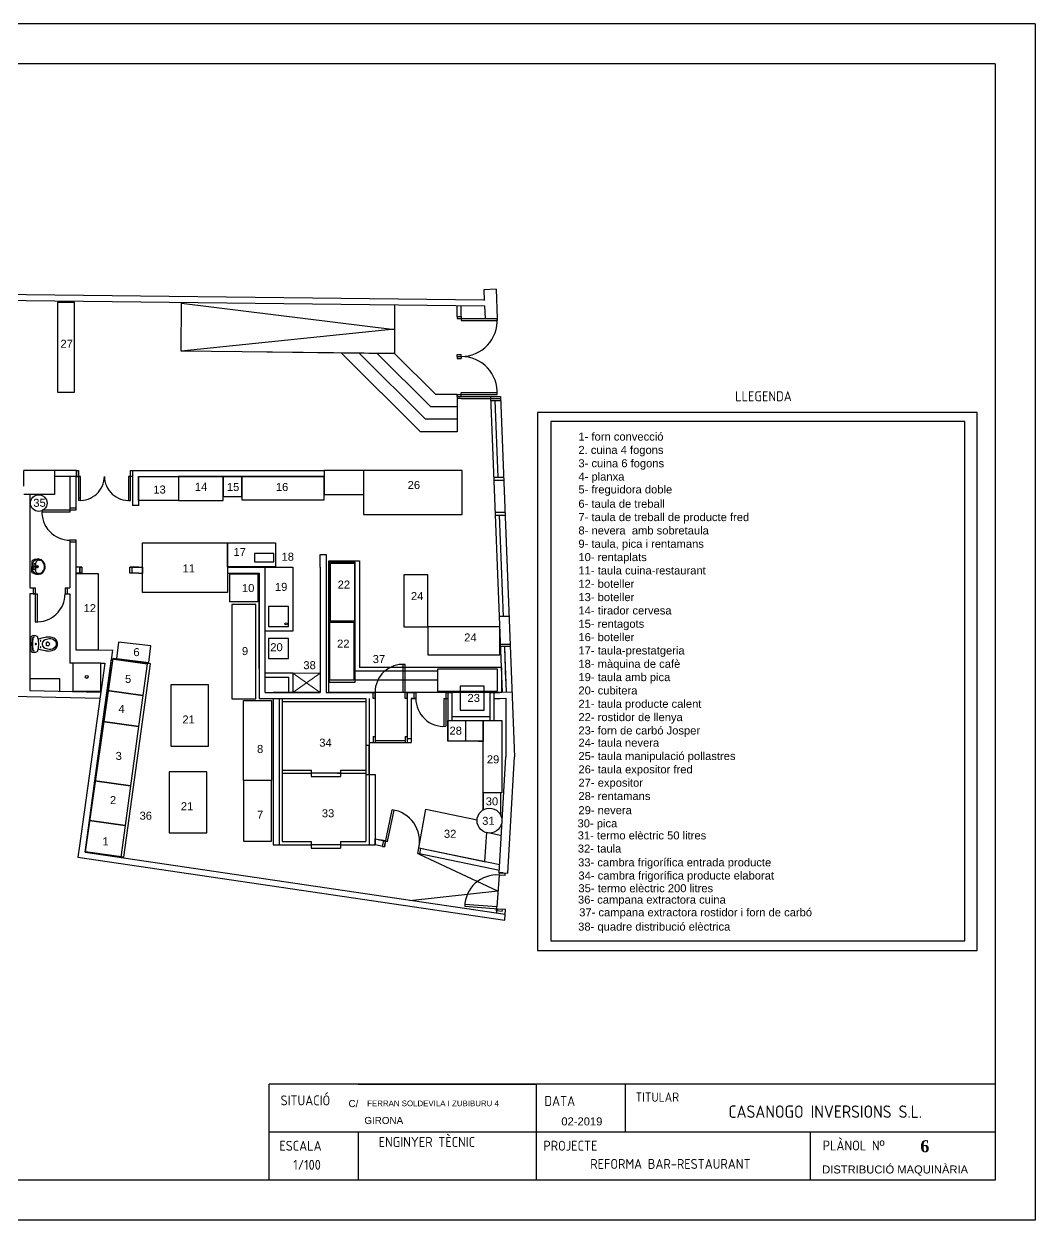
# Model space of a CAD drawing. Header units: millimetres. Extents: x 7 to 259, y -45 to 103.
# Drawn here: x 214.679 to 217.84, y 78.506 to 82.243 of the extents above; entities that cross this region are included whole.
import ezdxf

# ---------------------------------------------------------------- set-up
doc = ezdxf.new("R2010")
doc.units = ezdxf.units.MM
doc.linetypes.add('CONTINUA', pattern=[0])
doc.linetypes.add('LÍNEAS_OCULTAS2', pattern=[4.7625, 3.175, -1.5875])
for name, color, linetype in [('CAJETI1', 5, 'Continuous'), ('emergencia', 97, 'Continuous'), ('estructura', 5, 'Continuous'), ('maquiactual', 90, 'Continuous'), ('maquinaria', 42, 'Continuous'), ('MOBILIARI', 3, 'Continuous'), ('OFICINES', 6, 'Continuous'), ('portes', 4, 'Continuous'), ('texte', 140, 'Continuous')]:
    doc.layers.add(name, color=color, linetype=linetype)
doc.layers.add('ELECTRIC', color=86, linetype='Continuous', lineweight=9)
doc.styles.add('ISO', font='isocp.shx')
doc.styles.get("Standard").update_dxf_attribs({"font": 'arial.ttf'})
doc.styles.add('TECHNICLIGHT', font='timesbd.ttf', dxfattribs={"height": 2})

# ---------------------------------------------------------------- blocks, each defined once
blk = doc.blocks.new('VI-IN')
for p, q in [((0, -0.04), (-0.011, -0.04)), ((0, -0.04), (0.011, -0.04)), ((-0.048, -0.423), (-0.048, -0.403)), ((0.048, -0.423), (0.048, -0.403))]:
    blk.add_line(p, q)
blk.add_lwpolyline([(-0.163, -0.358, -0.0164), (-0.122, -0.18, -0.014244), (-0.146, -0.175, -0.379899), (-0.203, -0.112), (-0.203, -0.04, -0.414214), (-0.163, 0), (0, 0), (0.163, 0, -0.414214), (0.203, -0.04), (0.203, -0.112, -0.379899), (0.146, -0.175, -0.014244), (0.122, -0.18, -0.0164), (0.163, -0.358, -0.034533), (0.175, -0.44, -0.180901), (0.118, -0.613, -0.210568), (0, -0.665, -0.210568), (-0.118, -0.613, -0.180901), (-0.175, -0.44, -0.034533)], format="xyb", close=True)
for centre, radius in [((-0.08, -0.24), 0.0075), ((0, -0.122), 0.0135), ((0, -0.122), 0.0135), ((0.08, -0.24), 0.0075)]:
    blk.add_circle(centre, radius)
for centre, radius, start, end in [((-0.139, -0.089), 0.04, 96.2719, 180), ((-0.14, -0.096), 0.04, 96.2141, 169.7572), ((0, -1.201), 1.154, 90.0008, 97.203), ((0, -1.197), 1.157, 90.0008, 97.1409), ((0, 1.219), 1.404, 264.9986, 270), ((-0.007, -0.406), 0.116, 96.2419, 152.5973), ((0, -0.47), 0.18, 90, 96.2419), ((0, -1.197), 1.157, 82.8591, 89.9992), ((0, -1.201), 1.154, 82.797, 89.9992), ((0, 1.219), 1.404, 270, 275.0014), ((0, -0.47), 0.18, 83.7581, 90), ((0.007, -0.406), 0.116, 27.4027, 83.7581), ((0.139, -0.089), 0.04, 0, 83.7281), ((0.14, -0.096), 0.04, 10.2428, 83.7859), ((0.079, -0.461), 0.216, 168.3805, 209.1161), ((0.112, -0.468), 0.25, 152.5973, 168.3805), ((0, -0.505), 0.126, 209.1161, 270), ((-0.033, -0.403), 0.015, 96.6492, 180), ((-0.018, -0.423), 0.03, 180, 233.1301), ((0, -0.399), 0.06, 233.1301, 270), ((0, -0.686), 0.3, 90, 96.6492), ((0, -0.686), 0.3, 83.3508, 90), ((0, -0.399), 0.06, 270, 306.8699), ((0, -0.505), 0.126, 270, 330.8839), ((0.033, -0.403), 0.015, 0, 83.3508), ((0.018, -0.423), 0.03, 306.8699, 0), ((-0.112, -0.468), 0.25, 11.6195, 27.4027), ((-0.079, -0.461), 0.216, 330.8839, 11.6195)]:
    blk.add_arc(centre, radius, start, end)
blk = doc.blocks.new('Vic-WC')
at = {"xscale": -1}
blk.add_blockref('VI-IN', (0, 0), dxfattribs=at)

msp = doc.modelspace()

# ---------------------------------------------------------------- linework, layer by layer
at = {"color": 6}
for p, q in [((214.7034, 80.5304), (214.7048, 80.5658)), ((214.7034, 80.5304), (214.7041, 80.5481)), ((214.7065, 80.548), (214.706, 80.5365)), ((214.7065, 80.548), (214.7069, 80.5594)), ((214.7154, 80.5476), (214.715, 80.5379)), ((214.7154, 80.5476), (214.7158, 80.5574)), ((214.7158, 80.5574), (214.7159, 80.5592)), ((214.715, 80.5379), (214.715, 80.536))]:
    msp.add_line(p, q, dxfattribs=at)
for p, q in [((216.1758, 80.1562), (216.1758, 80.1551)), ((215.8891, 80.0109), (215.8891, 79.9984)), ((215.7579, 79.8979), (215.7766, 79.8979)), ((216.1201, 79.6261), (216.1255, 79.7175))]:
    msp.add_line(p, q)
for centre, radius in [((214.7108, 80.5478), 0.00161), ((214.7117, 80.5562), 0.00161), ((214.7201, 80.5474), 0.00322), ((214.7201, 80.5474), 0.00211), ((214.711, 80.5393), 0.00161)]:
    msp.add_circle(centre, radius, dxfattribs=at)
for centre, radius, start, end in [((214.724, 80.5309), 0.0382, 97.6416, 97.6416), ((214.7056, 80.5658), 0.000804, 117.2564, 177.7078), ((214.724, 80.53), 0.041, 95.5719, 117.2564), ((214.7123, 80.5592), 0.00533, 132.3988, 177.7078), ((214.7265, 80.5437), 0.0264, 123.1796, 132.3988), ((214.7229, 80.5497), 0.0194, 98.2336, 124.1998), ((214.7243, 80.5586), 0.00841, 139.474, 175.5675), ((214.727, 80.556), 0.0122, 64.2185, 138.5702), ((214.724, 80.5309), 0.0401, 92.3999, 95.7467), ((214.724, 80.5309), 0.0382, 92.3999, 95.848), ((214.7235, 80.5484), 0.0226, 81.1272, 92.8948), ((214.7235, 80.5484), 0.0207, 81.1272, 92.8948), ((214.723, 80.5487), 0.0205, 4.9409, 79.8753), ((214.723, 80.5487), 0.0225, 4.9409, 79.8753), ((214.7123, 80.5477), 0.0313, 350.4881, 4.9275), ((214.7123, 80.5477), 0.0332, 350.4881, 357.7078), ((214.7123, 80.5477), 0.0332, 357.7078, 4.9275), ((214.7042, 80.5303), 0.000804, 177.7078, 238.1592), ((214.7254, 80.5645), 0.041, 238.1592, 259.8437), ((214.7113, 80.5363), 0.00533, 177.7078, 223.0168), ((214.7267, 80.5507), 0.0264, 223.0168, 232.2359), ((214.7227, 80.5449), 0.0194, 231.2157, 257.182), ((214.7234, 80.536), 0.00841, 179.848, 215.9415), ((214.7263, 80.5383), 0.0122, 216.8453, 291.1971), ((214.7253, 80.5636), 0.0401, 259.6689, 263.0156), ((214.7253, 80.5636), 0.0382, 259.5675, 263.0156), ((214.7234, 80.5462), 0.0226, 262.5207, 274.2884), ((214.7234, 80.5462), 0.0207, 262.5207, 274.2884), ((214.7229, 80.546), 0.0205, 275.5403, 350.4747), ((214.7229, 80.546), 0.0225, 275.5403, 350.4747)]:
    msp.add_arc(centre, radius, start, end, dxfattribs=at)
at = {"color": 6, "linetype": 'ByBlock'}
for p in [(214.7097, 80.5489), (214.7117, 80.5467), (214.7201, 80.5453), (214.7202, 80.5495), (214.7246, 80.571), (214.7271, 80.5682), (214.7436, 80.5465), (214.715, 80.5379), (214.7223, 80.5236), (214.7256, 80.5262)]:
    msp.add_point(p, dxfattribs=at)
at = {"layer": 'CAJETI1'}
for p, q in [((215.2148, 82.2433), (212.5898, 82.2433)), ((217.8398, 82.2433), (215.2148, 82.2433)), ((217.8398, 82.2433), (217.8398, 78.5058)), ((215.2148, 78.5058), (212.5898, 78.5058)), ((217.8398, 78.5058), (215.2148, 78.5058))]:
    msp.add_line(p, q, dxfattribs=at)
at = {"layer": 'CAJETI1', "color": 5}
for p, q in [((217.7148, 82.1183), (212.8203, 82.1183)), ((217.7148, 82.1183), (217.7148, 78.6308)), ((217.7148, 78.9308), (215.4453, 78.9308)), ((217.7148, 78.7808), (215.4453, 78.7808)), ((217.7148, 78.6308), (212.8203, 78.6308))]:
    msp.add_line(p, q, dxfattribs=at)
at = {"layer": 'CAJETI1', "linetype": 'CONTINUA'}
msp.add_line((215.4453, 78.6308), (215.4453, 78.9308), dxfattribs=at)
at = {"layer": 'ELECTRIC'}
for p, q in [((215.5191, 80.1546), (215.6051, 80.2149)), ((215.5191, 80.2149), (215.6051, 80.1546))]:
    msp.add_line(p, q, dxfattribs=at)
msp.add_lwpolyline([(215.5191, 80.1546), (215.6051, 80.1546), (215.6051, 80.2149), (215.5191, 80.2149)], dxfattribs=at)
at = {"layer": 'emergencia', "color": 5}
for p, q in [((215.7236, 78.9308), (216.2804, 78.9308)), ((216.2804, 78.9308), (216.2804, 78.6308)), ((216.5585, 78.9308), (216.5585, 78.7808)), ((215.7236, 78.7808), (215.7236, 78.6308)), ((217.1368, 78.7808), (217.1368, 78.6308))]:
    msp.add_line(p, q, dxfattribs=at)
at = {"layer": 'estructura'}
for p, q in [((213.3789, 81.4122), (216.118, 81.3816)), ((216.155, 81.4141), (216.1167, 81.4126)), ((216.1167, 81.4126), (216.118, 81.3793)), ((216.155, 81.4141), (216.1586, 81.3229)), ((213.9709, 81.3869), (216.1187, 81.3629)), ((215.1703, 81.2212), (215.172, 81.3711)), ((215.172, 81.3711), (215.8378, 81.2887)), ((215.8378, 81.3644), (215.8378, 81.2137)), ((215.8378, 81.3637), (215.8378, 81.2137)), ((216.0336, 81.3292), (216.0336, 81.3615)), ((216.0336, 81.3292), (216.0461, 81.3292)), ((216.0461, 81.3292), (216.0461, 81.3614)), ((216.1187, 81.3629), (216.1203, 81.3229)), ((216.1203, 81.3229), (216.1586, 81.3229)), ((215.8378, 81.2891), (215.1703, 81.2212)), ((215.8378, 81.2137), (215.1703, 81.2212)), ((215.4384, 81.2182), (215.8378, 81.2137)), ((215.9187, 80.9692), (215.6711, 81.2156)), ((215.9347, 81.0079), (215.7266, 81.2149)), ((215.9507, 81.0467), (215.7822, 81.2143)), ((215.9667, 81.0854), (215.8378, 81.2137)), ((216.0336, 81.0854), (215.9667, 81.0854)), ((216.0336, 81.0854), (216.0336, 81.0467)), ((216.0336, 81.0792), (216.0461, 81.0792)), ((216.0336, 81.0792), (216.0336, 81.0729)), ((216.0461, 81.0729), (216.0336, 81.0729)), ((216.0461, 81.0792), (216.1682, 81.0792)), ((216.0461, 81.0729), (216.1682, 81.0729)), ((216.1371, 81.0792), (216.1735, 80.1546)), ((216.1682, 81.0792), (216.2125, 79.9537)), ((215.9393, 81.058), (215.9393, 81.058)), ((216.0336, 81.0467), (215.9507, 81.0467)), ((216.0336, 81.0467), (216.0336, 81.0079)), ((216.0336, 81.0079), (215.9347, 81.0079)), ((216.0336, 81.0079), (216.0336, 80.9692)), ((216.0336, 80.9692), (215.9187, 80.9692)), ((214.8431, 80.8484), (214.6791, 80.8484)), ((214.7742, 80.8484), (214.6791, 80.8484)), ((214.6791, 80.7988), (214.6791, 80.8484)), ((214.7742, 80.8484), (214.7742, 80.7988)), ((214.7742, 80.8484), (214.7742, 80.7734)), ((214.8431, 80.8484), (214.8431, 80.8297)), ((214.8431, 80.8484), (214.8494, 80.8484)), ((215.0119, 80.8484), (215.6177, 80.8484)), ((215.0181, 80.8484), (215.0181, 80.7384)), ((215.7402, 80.8484), (215.6177, 80.8484)), ((215.6177, 80.8484), (215.6177, 80.7734)), ((215.7402, 80.8484), (215.7402, 80.7984)), ((215.7402, 80.8484), (215.7402, 80.7734)), ((214.839, 80.8297), (214.7742, 80.8297)), ((214.8228, 80.8297), (214.8228, 80.7303)), ((214.8431, 80.8297), (214.8315, 80.8297)), ((214.8431, 80.8297), (214.8315, 80.8297)), ((214.8416, 80.8297), (214.8416, 80.7303)), ((214.8431, 80.8297), (214.8556, 80.8297)), ((215.0369, 80.8297), (215.6177, 80.8297)), ((215.0369, 80.8297), (215.0369, 80.753)), ((215.0369, 80.8297), (215.0369, 80.7372)), ((216.1785, 80.8167), (216.1474, 80.8167)), ((216.1785, 80.8167), (216.1497, 80.8167)), ((214.7742, 80.7734), (214.6789, 80.7734)), ((214.6976, 80.7734), (214.6976, 80.5011)), ((214.6976, 80.7734), (214.6976, 80.4824)), ((215.6177, 80.7734), (215.7402, 80.7734)), ((215.0369, 80.7384), (215.0181, 80.7384)), ((216.1838, 80.7168), (216.1514, 80.7168)), ((216.1825, 80.7168), (216.1537, 80.7168)), ((214.8226, 80.6317), (214.8226, 80.4814)), ((214.8414, 80.6317), (214.8414, 80.2929)), ((215.6051, 80.5459), (215.6051, 80.5852)), ((215.6051, 80.5852), (215.6239, 80.5852)), ((215.6239, 80.5846), (215.6051, 80.5846)), ((215.6239, 80.5852), (215.6239, 80.1546)), ((214.8601, 80.5459), (214.8416, 80.5459)), ((214.8538, 80.5463), (214.8538, 80.5272)), ((215.0369, 80.5459), (215.0101, 80.5459)), ((215.0163, 80.5459), (215.0501, 80.5459)), ((215.0369, 80.5459), (215.05, 80.5459)), ((215.0501, 80.5459), (215.0501, 80.5272)), ((215.315, 80.5459), (215.4326, 80.5459)), ((215.315, 80.5459), (215.4326, 80.5459)), ((215.315, 80.5459), (215.3151, 80.5459)), ((215.3151, 80.5459), (215.3151, 80.5272)), ((215.4326, 80.1546), (215.4326, 80.5459)), ((215.6051, 80.5459), (215.6051, 80.1546)), ((214.8601, 80.5272), (214.8416, 80.5272)), ((215.0369, 80.5272), (215.0101, 80.5272)), ((215.0369, 80.5272), (215.05, 80.5272)), ((215.315, 80.5272), (215.4139, 80.5272)), ((215.4139, 80.2296), (215.4139, 80.5272)), ((215.4139, 80.5272), (215.4139, 80.1359)), ((214.6976, 80.4814), (214.7139, 80.4814)), ((214.814, 80.4814), (214.8226, 80.4814)), ((214.7139, 80.4626), (214.6976, 80.4626)), ((214.6976, 80.4626), (214.6976, 80.1602)), ((214.814, 80.4626), (214.8226, 80.4626)), ((214.8226, 80.4626), (214.8226, 80.2464)), ((216.1952, 80.3921), (216.1664, 80.3921)), ((214.8414, 80.2879), (214.9576, 80.2866)), ((214.87, 79.655), (214.9569, 80.2866)), ((216.1987, 80.3046), (216.1695, 80.3046)), ((216.1986, 80.298), (216.1698, 80.298)), ((216.1814, 80.3002), (216.1848, 80.1908)), ((214.8315, 80.2464), (214.8226, 80.2464)), ((214.9315, 80.2464), (214.8529, 79.675)), ((214.919, 80.2464), (214.9315, 80.2464)), ((214.9491, 80.2296), (214.87, 79.655)), ((215.5191, 80.2149), (215.4326, 80.2149)), ((215.5191, 80.2149), (215.5191, 80.1546)), ((213.0977, 80.1795), (214.9164, 80.1363)), ((214.7915, 80.1969), (214.6976, 80.1969)), ((214.7915, 80.1594), (214.7915, 80.1969)), ((215.4326, 80.2024), (215.5066, 80.2024)), ((215.5066, 80.1546), (215.5066, 80.2024)), ((214.6976, 80.1602), (214.919, 80.1549)), ((215.4326, 80.1546), (215.6051, 80.1546)), ((215.6051, 80.1546), (215.4576, 80.1546)), ((215.4576, 80.1359), (215.4576, 79.6783)), ((215.6239, 80.1546), (215.7766, 80.1546)), ((215.7579, 80.1359), (215.7579, 79.6783)), ((215.7766, 80.1546), (215.7766, 80.0984)), ((215.7766, 80.1359), (215.7766, 79.9984)), ((215.7766, 80.1359), (215.7766, 80.0109)), ((215.8766, 80.1546), (215.8766, 80.0109)), ((215.9039, 80.1546), (215.8766, 80.1546)), ((215.8766, 80.1546), (215.9039, 80.1546)), ((215.8766, 80.1546), (215.8976, 80.1546)), ((215.8876, 80.1546), (215.9039, 80.1546)), ((215.8891, 80.1359), (215.8891, 80.0109)), ((215.8891, 80.1359), (215.9039, 80.1359)), ((215.8891, 80.1359), (215.9039, 80.1359)), ((215.8891, 80.1359), (215.9039, 80.1359)), ((215.9039, 80.1359), (215.8891, 80.1359)), ((215.8976, 80.1546), (215.8976, 80.1359)), ((216.0164, 80.1546), (215.9977, 80.1546)), ((215.9977, 80.1546), (216.0164, 80.1546)), ((216.0039, 80.1546), (216.0126, 80.1546)), ((216.0039, 80.1546), (216.0039, 80.0671)), ((216.0164, 80.1546), (216.0164, 80.0671)), ((216.1352, 80.1546), (216.1662, 80.1546)), ((216.1352, 80.1546), (216.1352, 80.0671)), ((216.1477, 80.1546), (216.1477, 80.0671)), ((216.1477, 80.1359), (216.167, 80.1359)), ((216.167, 80.1359), (216.1857, 80.1368)), ((216.167, 80.1359), (216.1857, 80.1368)), ((216.167, 80.1359), (216.1857, 80.1368)), ((216.1681, 80.1548), (216.2045, 80.1562)), ((216.1857, 80.1368), (216.1857, 79.9537)), ((216.1857, 80.1368), (216.1857, 79.9537)), ((216.1857, 80.1368), (216.1857, 79.9537)), ((215.7766, 80.1172), (215.7766, 80.0984)), ((215.7766, 80.1172), (215.7766, 80.0984)), ((216.0039, 80.0671), (216.1477, 80.0671)), ((216.0164, 80.0796), (216.1352, 80.0796)), ((215.7579, 79.9984), (215.7766, 79.9984)), ((215.8767, 80.0109), (215.8891, 80.0109)), ((215.8767, 80.0109), (215.8853, 80.0109)), ((215.8767, 79.9984), (215.8891, 79.9984)), ((216.1645, 79.5911), (216.1857, 79.9537)), ((216.1912, 79.5895), (216.2125, 79.9537)), ((215.7766, 79.8979), (215.7766, 79.6783)), ((215.7766, 79.6783), (215.7766, 79.6971)), ((215.7766, 79.6971), (215.8158, 79.689)), ((215.7766, 79.6971), (215.8097, 79.6903)), ((215.8097, 79.6903), (215.791, 79.6941)), ((215.791, 79.6941), (215.8158, 79.689)), ((215.801, 79.6793), (215.8036, 79.6915)), ((215.8097, 79.6903), (215.806, 79.6722)), ((216.1255, 79.7175), (216.1681, 79.7087)), ((214.8529, 79.675), (214.848, 79.6393)), ((214.87, 79.655), (216.1837, 79.4612)), ((215.4576, 79.6783), (215.5773, 79.6783)), ((215.6691, 79.6783), (215.7766, 79.6783)), ((215.806, 79.6722), (215.7766, 79.6783)), ((216.1657, 79.5976), (215.91, 79.6507)), ((215.9137, 79.6688), (216.1225, 79.6256)), ((215.9137, 79.6688), (216.1671, 79.6164)), ((216.1607, 79.534), (215.916, 79.648)), ((214.848, 79.6393), (216.1826, 79.4424)), ((216.1647, 79.5838), (216.1568, 79.4841)), ((216.1769, 79.5905), (216.1644, 79.5913)), ((216.1645, 79.5911), (216.1912, 79.5895)), ((216.1607, 79.534), (215.8852, 79.5038)), ((216.1571, 79.4651), (216.1579, 79.479)), ((216.1579, 79.4788), (216.1846, 79.4772)), ((216.1826, 79.4424), (216.1846, 79.4772))]:
    msp.add_line(p, q, dxfattribs=at)
at = {"layer": 'estructura', "color": 142}
for p, q in [((215.4139, 80.1359), (215.7479, 80.1359)), ((215.4764, 80.1359), (215.4764, 79.6783)), ((215.4864, 80.1359), (215.4864, 79.6883)), ((215.7479, 80.1359), (215.7479, 79.6883)), ((215.7579, 80.1359), (215.7579, 79.6783)), ((215.4864, 80.1259), (215.7479, 80.1259)), ((215.4864, 79.9121), (215.5779, 79.9121)), ((215.5773, 79.9121), (215.5773, 79.9098)), ((215.5773, 79.9121), (215.5773, 79.9098)), ((215.5773, 79.9121), (215.5773, 79.9098)), ((215.5773, 79.9121), (215.5773, 79.9098)), ((215.5773, 79.9098), (215.5773, 79.9021)), ((215.5773, 79.9098), (215.5773, 79.9021)), ((215.6691, 79.9121), (215.7479, 79.9121)), ((215.6691, 79.9121), (215.6691, 79.8921)), ((215.6691, 79.9121), (215.7479, 79.9121)), ((215.6691, 79.9121), (215.6691, 79.8921)), ((215.4864, 79.9021), (215.5773, 79.9021)), ((215.6591, 79.9021), (215.7479, 79.9021)), ((215.6591, 79.9021), (215.7479, 79.9021)), ((215.4864, 79.6883), (215.5773, 79.6883)), ((215.5773, 79.6883), (215.5773, 79.686)), ((215.5773, 79.686), (215.5773, 79.6783)), ((215.6691, 79.6883), (215.7479, 79.6883)), ((215.6691, 79.6883), (215.6691, 79.6683)), ((215.4771, 79.6783), (215.5773, 79.6783)), ((215.6691, 79.6783), (215.7579, 79.6783))]:
    msp.add_line(p, q, dxfattribs=at)
at = {"layer": 'estructura'}
msp.add_lwpolyline([(216.2847, 79.3479), (217.6587, 79.3479), (217.6587, 81.0292), (216.2847, 81.0292)], close=True, dxfattribs=at)
at = {"layer": 'maquiactual', "color": 10}
for p, q in [((215.7141, 80.2219), (215.9714, 80.2219)), ((215.7141, 80.1942), (215.9714, 80.1942))]:
    msp.add_line(p, q, dxfattribs=at)
at = {"layer": 'maquiactual'}
for points in [[(215.0369, 80.8297), (215.1619, 80.8297), (215.1619, 80.7547), (215.0369, 80.7547)], [(215.3016, 80.8297), (215.1619, 80.8297), (215.1619, 80.7547), (215.3016, 80.7547)], [(215.3603, 80.8297), (215.3016, 80.8297), (215.3016, 80.7672), (215.3603, 80.7672)], [(215.6177, 80.8297), (215.3603, 80.8297), (215.3603, 80.7558), (215.6177, 80.7558)], [(215.05, 80.6217), (215.315, 80.6217), (215.315, 80.4667), (215.05, 80.4667)], [(215.315, 80.6217), (215.465, 80.6217), (215.465, 80.5467), (215.315, 80.5467)], [(215.3998, 80.5623), (215.4598, 80.5623), (215.4598, 80.5891), (215.3998, 80.5891)], [(215.4326, 80.5459), (215.5201, 80.5459), (215.5201, 80.3459), (215.4326, 80.3459)], [(214.8409, 80.2876), (214.9122, 80.2876), (214.9122, 80.5251), (214.8409, 80.5251)], [(215.3224, 80.5247), (215.4099, 80.5247), (215.4099, 80.4372), (215.3224, 80.4372)], [(215.3286, 80.4295), (215.3286, 80.1345), (215.4036, 80.1345), (215.4036, 80.4295)], [(215.444, 80.3604), (215.5065, 80.3604), (215.5065, 80.4229), (215.444, 80.4229)], [(215.444, 80.2607), (215.5065, 80.2607), (215.5065, 80.3232), (215.444, 80.3232)], [(215.0643, 80.2441), (215.0508, 80.145), (214.9393, 80.1603), (214.9529, 80.2594)], [(215.1378, 79.9866), (215.2562, 79.9866), (215.2562, 80.1779), (215.1378, 80.1779)], [(215.0508, 80.145), (215.0375, 80.0484), (214.9261, 80.0637), (214.9393, 80.1603)], [(215.3656, 80.1288), (215.4531, 80.1288), (215.4531, 79.8788), (215.3656, 79.8788)], [(215.0375, 80.0484), (215.012, 79.8627), (214.9006, 79.8779), (214.9261, 80.0637)], [(215.012, 79.8627), (214.9951, 79.7388), (214.8836, 79.7541), (214.9006, 79.8779)], [(215.1328, 79.7155), (215.2512, 79.7155), (215.2512, 79.9068), (215.1328, 79.9068)], [(215.4531, 79.8788), (215.3655, 79.8788), (215.3655, 79.6901), (215.4531, 79.6901)], [(214.9951, 79.7388), (214.9815, 79.6397), (214.87, 79.655), (214.8836, 79.7541)]]:
    msp.add_lwpolyline(points, close=True, dxfattribs=at)
at = {"layer": 'maquiactual', "color": 10}
for points in [[(215.7275, 80.1556), (215.7275, 80.1545), (215.6323, 80.1545), (215.6323, 80.5654), (215.7275, 80.5654), (215.7275, 80.2328)], [(215.7275, 80.1556), (216.1725, 80.1556), (216.1725, 80.2328), (215.7275, 80.2328)]]:
    msp.add_lwpolyline(points, dxfattribs=at)
at = {"layer": 'maquiactual'}
msp.add_circle((215.4985, 80.3688), 0.00345, dxfattribs=at)
at = {"layer": 'maquinaria'}
for p, q in [((215.7413, 80.8484), (215.7413, 80.8484)), ((216.1663, 80.3591), (215.9413, 80.3591)), ((215.9413, 80.3591), (215.9413, 80.2716)), ((216.1663, 80.2716), (216.1663, 80.3591)), ((215.9413, 80.2716), (216.1663, 80.2716)), ((216.0039, 80.0671), (216.0039, 80.0021)), ((216.1144, 79.7875), (216.1144, 80.0671)), ((216.1144, 80.0021), (216.0039, 80.0021)), ((216.0996, 80.0021), (216.1144, 80.0021)), ((215.9137, 79.6688), (215.9357, 79.7893)), ((215.9357, 79.7893), (216.0954, 79.7564)), ((215.9357, 79.7893), (216.0954, 79.7564)), ((216.1709, 79.7409), (216.1732, 79.7404))]:
    msp.add_line(p, q, dxfattribs=at)
at = {"layer": 'maquinaria', "color": 10}
for p, q in [((214.872, 79.6562), (214.9578, 80.2606)), ((215.0743, 80.2441), (214.9578, 80.2606)), ((214.9914, 79.6397), (215.0743, 80.2441)), ((214.9914, 79.6397), (214.872, 79.6562))]:
    msp.add_line(p, q, dxfattribs=at)
at = {"layer": 'maquinaria'}
for points in [[(214.7854, 81.3743), (214.8358, 81.3743), (214.8358, 81.0921), (214.7854, 81.0921)], [(215.7402, 80.7109), (216.0489, 80.7109), (216.0489, 80.8484), (215.7402, 80.8484)], [(215.6372, 80.3776), (215.6372, 80.5588), (215.7122, 80.5588), (215.7122, 80.3776)], [(215.8663, 80.3591), (215.9413, 80.3591), (215.9413, 80.5216), (215.8663, 80.5216)], [(215.6354, 80.193), (215.6354, 80.3742), (215.7104, 80.3742), (215.7104, 80.193)], [(216.0427, 80.0988), (216.1177, 80.0988), (216.1177, 80.1738), (216.0427, 80.1738)], [(216.0039, 80.0671), (216.0598, 80.0671), (216.0598, 80.0021), (216.0039, 80.0021)], [(216.0607, 80.0671), (216.1144, 80.0671), (216.1144, 80.0021), (216.0607, 80.0021)], [(216.1144, 80.0671), (216.1727, 80.0671), (216.1727, 79.8404), (216.1144, 79.8404)]]:
    msp.add_lwpolyline(points, close=True, dxfattribs=at)
at = {"layer": 'maquinaria', "color": 10}
for points in [[(215.6329, 80.5618), (215.6329, 80.1868), (215.7141, 80.1868), (215.7141, 80.5618)], [(216.1589, 80.1587), (216.1589, 80.2274), (215.9714, 80.2274), (215.9714, 80.1587)]]:
    msp.add_lwpolyline(points, close=True, dxfattribs=at)
at = {"layer": 'maquinaria'}
msp.add_lwpolyline([(216.1695, 79.7705), (216.1695, 79.8404), (216.1146, 79.8404), (216.1146, 79.7876)], dxfattribs=at)
at = {"layer": 'maquinaria', "color": 3}
msp.add_circle((214.7253, 80.7461), 0.0259, dxfattribs=at)
at = {"layer": 'maquinaria'}
msp.add_circle((216.1343, 79.754), 0.0389, dxfattribs=at)
at = {"layer": 'MOBILIARI'}
msp.add_lwpolyline([(214.9688, 80.2601), (215.0694, 80.2479), (215.0757, 80.2996), (214.9751, 80.3118)], close=True, dxfattribs=at)
at = {"layer": 'portes'}
for p, q in [((216.0336, 81.3292), (216.0461, 81.3292)), ((216.0336, 81.3292), (216.0336, 81.3229)), ((216.0461, 81.3292), (216.0461, 81.3229)), ((216.1399, 81.3292), (216.1399, 81.3292)), ((216.0336, 81.3229), (216.1584, 81.3229)), ((216.0461, 81.3229), (216.0461, 81.3167)), ((216.0461, 81.3167), (216.1586, 81.3167)), ((216.1586, 81.3229), (216.1586, 81.3167)), ((216.0336, 81.2042), (216.0336, 81.2104)), ((216.0336, 81.2104), (216.0461, 81.2104)), ((216.0336, 81.2042), (216.0461, 81.2042)), ((216.0336, 81.2042), (216.0461, 81.2042)), ((216.0336, 81.2042), (216.0336, 81.1979)), ((216.0336, 81.1979), (216.0461, 81.1979)), ((216.0461, 81.2042), (216.0461, 81.2104)), ((216.0461, 81.2042), (216.0461, 81.1979)), ((216.0336, 81.0854), (216.1584, 81.0854)), ((216.0336, 81.0792), (216.0336, 81.0854)), ((216.0336, 81.0792), (216.0461, 81.0792)), ((216.0461, 81.0917), (216.1586, 81.0917)), ((216.0461, 81.0854), (216.0461, 81.0917)), ((216.0461, 81.0792), (216.0461, 81.0854)), ((216.1399, 81.0792), (216.1399, 81.0792)), ((216.14, 81.0671), (216.1688, 81.0671)), ((216.1509, 81.0671), (216.1603, 80.8268)), ((216.1586, 81.0854), (216.1586, 81.0917)), ((214.8431, 80.8484), (214.8494, 80.8484)), ((214.8431, 80.8297), (214.8431, 80.8484)), ((214.8494, 80.8484), (214.8494, 80.8297)), ((215.0119, 80.8297), (215.0119, 80.8484)), ((215.0119, 80.8484), (215.0181, 80.8484)), ((214.8494, 80.8297), (214.8431, 80.8297)), ((214.8494, 80.8297), (214.8494, 80.7547)), ((214.8556, 80.8297), (214.8494, 80.8297)), ((214.8556, 80.7547), (214.8556, 80.8297)), ((214.8556, 80.8297), (214.8556, 80.8297)), ((215.0056, 80.8297), (215.0056, 80.7547)), ((215.0119, 80.8297), (215.0056, 80.8297)), ((215.0119, 80.7547), (215.0119, 80.8297)), ((215.0119, 80.8297), (215.0119, 80.8297)), ((215.0181, 80.8297), (215.0119, 80.8297)), ((216.1493, 80.8268), (216.1781, 80.8268)), ((214.8416, 80.7303), (214.8228, 80.7303)), ((214.8228, 80.7303), (214.8228, 80.7241)), ((214.8416, 80.7303), (214.8416, 80.7241)), ((214.8492, 80.7623), (214.8554, 80.7623)), ((215.0056, 80.7547), (215.0119, 80.7547)), ((214.8228, 80.7178), (214.7353, 80.7178)), ((214.8416, 80.7241), (214.7356, 80.7241)), ((214.8228, 80.7241), (214.8228, 80.7178)), ((216.154, 80.7083), (216.1828, 80.7083)), ((216.165, 80.7083), (216.1774, 80.3921)), ((214.8416, 80.6303), (214.8228, 80.6303)), ((214.8228, 80.6303), (214.8228, 80.624)), ((214.8416, 80.624), (214.8228, 80.624)), ((214.8416, 80.6303), (214.8416, 80.624)), ((214.8538, 80.5463), (214.8601, 80.5463)), ((214.8538, 80.5272), (214.8538, 80.5459)), ((214.8601, 80.5463), (214.8601, 80.5272)), ((215.0101, 80.5272), (215.0101, 80.5459)), ((215.0101, 80.5459), (215.0163, 80.5459)), ((215.0163, 80.5459), (215.0163, 80.5272)), ((214.8601, 80.5272), (214.8538, 80.5272)), ((214.8538, 80.5272), (214.8538, 80.5272)), ((215.0163, 80.5272), (215.0101, 80.5272)), ((214.7077, 80.4814), (214.7077, 80.4626)), ((214.7077, 80.4814), (214.7139, 80.4814)), ((214.7139, 80.4814), (214.7139, 80.3754)), ((214.8077, 80.4814), (214.8077, 80.4626)), ((214.8077, 80.4814), (214.814, 80.4814)), ((214.814, 80.4814), (214.814, 80.4626)), ((214.7077, 80.4626), (214.7139, 80.4626)), ((214.7139, 80.4626), (214.7202, 80.4626)), ((214.7202, 80.4626), (214.7202, 80.3751)), ((214.8077, 80.4626), (214.814, 80.4626)), ((216.1814, 80.2921), (216.1868, 80.1551)), ((215.8641, 80.1546), (215.8641, 80.2421)), ((215.8704, 80.1359), (215.8704, 80.2419)), ((215.7766, 80.1546), (215.7703, 80.1546)), ((215.7703, 80.1359), (215.7703, 80.1546)), ((215.7766, 80.1359), (215.7703, 80.1359)), ((215.7766, 80.1359), (215.7766, 80.1546)), ((215.8704, 80.1546), (215.8641, 80.1546)), ((215.8766, 80.1359), (215.8704, 80.1359)), ((215.8766, 80.1359), (215.8766, 80.1546)), ((215.8976, 80.1546), (215.8976, 80.1359)), ((215.8976, 80.1546), (215.9039, 80.1546)), ((215.8976, 80.1359), (215.9039, 80.1359)), ((215.8976, 80.1357), (215.9039, 80.1357)), ((215.9039, 80.1546), (215.9039, 80.1352)), ((215.9914, 80.1359), (215.9914, 80.0484)), ((215.9914, 80.1359), (215.9977, 80.1359)), ((215.9977, 80.1546), (215.9977, 80.0486)), ((215.9977, 80.1546), (215.9977, 80.1359)), ((215.9977, 80.1546), (216.0039, 80.1546)), ((215.9977, 80.1359), (216.0039, 80.1359)), ((216.0039, 80.1546), (216.0039, 80.1359)), ((215.8978, 80.0401), (215.8978, 80.0401)), ((215.7479, 79.9989), (215.7479, 79.9989)), ((215.7479, 79.9989), (215.7479, 79.9989)), ((215.7479, 79.9898), (215.7479, 79.8979)), ((215.7479, 79.9898), (215.7579, 79.9898)), ((215.7579, 79.8979), (215.7579, 79.9898)), ((215.7704, 80.0171), (215.7704, 79.9984)), ((215.7704, 80.0171), (215.7766, 80.0171)), ((215.7704, 79.9984), (215.8704, 79.9984)), ((215.7766, 80.0171), (215.7766, 79.9984)), ((215.7766, 80.0046), (215.8704, 80.0046)), ((215.7766, 79.9984), (215.7829, 79.9984)), ((215.8704, 80.0171), (215.8704, 79.9984)), ((215.8704, 80.0171), (215.8767, 80.0171)), ((215.8704, 79.9984), (215.8767, 79.9984)), ((215.8767, 80.0171), (215.8767, 79.9984)), ((215.6691, 79.9021), (215.5773, 79.9021)), ((215.5773, 79.9021), (215.5773, 79.8921)), ((215.6691, 79.9021), (215.5773, 79.9021)), ((215.5773, 79.9021), (215.5773, 79.8921)), ((215.5773, 79.8921), (215.6691, 79.8921)), ((215.5773, 79.8921), (215.6691, 79.8921)), ((215.6691, 79.9021), (215.6691, 79.9021)), ((215.6691, 79.9021), (215.6691, 79.9021)), ((215.6691, 79.9021), (215.6691, 79.9021)), ((215.6691, 79.9021), (215.6691, 79.9021)), ((215.7479, 79.8979), (215.7579, 79.8979)), ((215.806, 79.6722), (215.8299, 79.788)), ((215.8158, 79.689), (215.836, 79.7869)), ((215.7998, 79.6735), (215.8036, 79.6915)), ((215.8036, 79.6915), (215.8097, 79.6903)), ((215.8097, 79.6903), (215.8158, 79.689)), ((215.6691, 79.6783), (215.5773, 79.6783)), ((215.5773, 79.6783), (215.5773, 79.6683)), ((215.5773, 79.6683), (215.6691, 79.6683)), ((215.6691, 79.6783), (215.6691, 79.6783)), ((215.7998, 79.6734), (215.8059, 79.6722)), ((215.91, 79.6507), (215.9137, 79.6688)), ((215.91, 79.6507), (215.9161, 79.6494)), ((215.9137, 79.6688), (215.9199, 79.6675)), ((215.9161, 79.6494), (215.9199, 79.6675)), ((216.1647, 79.5838), (216.1652, 79.5901)), ((216.1831, 79.5824), (216.1647, 79.5838)), ((216.1836, 79.5886), (216.1652, 79.5901)), ((216.1831, 79.5824), (216.1836, 79.5886)), ((216.1746, 79.4765), (216.0568, 79.4858)), ((216.1568, 79.4841), (216.0571, 79.4921)), ((216.1557, 79.4717), (216.1562, 79.4779)), ((216.1741, 79.4702), (216.1558, 79.4717)), ((216.1563, 79.4779), (216.1568, 79.4841)), ((216.1742, 79.4702), (216.1747, 79.4764))]:
    msp.add_line(p, q, dxfattribs=at)
msp.add_lwpolyline([(214.8315, 80.1589), (214.919, 80.1589), (214.919, 80.2464), (214.8315, 80.2464)], close=True, dxfattribs=at)
msp.add_circle((214.8753, 80.2028), 0.00439, dxfattribs=at)
for centre, radius, start, end in [((216.0461, 81.3167), 0.1125, 270, 3.1847), ((216.0461, 81.0917), 0.1125, 356.8153, 90), ((214.8556, 80.8297), 0.075, 265.2193, 0), ((215.0056, 80.8297), 0.075, 180, 274.7802), ((214.8228, 80.7178), 0.0875, 175.877, 270), ((214.7202, 80.4626), 0.0875, 265.877, 0), ((215.8641, 80.1546), 0.0875, 85.877, 180), ((215.9914, 80.1359), 0.0875, 180, 274.123), ((215.8158, 79.689), 0.1, 348.3232, 81.9065), ((216.1568, 79.4841), 0.1, 85.4454, 179.0287)]:
    msp.add_arc(centre, radius, start, end, dxfattribs=at)
at = {"layer": 'texte', "color": 5}
msp.add_lwpolyline([(216.3261, 79.3782), (217.6201, 79.3782), (217.6201, 81.0015), (216.3261, 81.0015)], close=True, dxfattribs=at)

# ---------------------------------------------------------------- block references
at = {"layer": 'OFICINES', "xscale": 0.125, "yscale": 0.125, "zscale": 0.125, "rotation": 89.99999999999999}
msp.add_blockref('Vic-WC', (214.7011, 80.3058), dxfattribs=at)

# ---------------------------------------------------------------- texts
at = {"color": 5, "style": 'TECHNICLIGHT'}
msp.add_text('6', height=0.0375, dxfattribs=at).set_placement((217.481, 78.7178))
at = {"layer": 'CAJETI1', "color": 5, "style": 'ISO'}
for s, height, p in [('LLEGENDA', 0.03103, (216.9023, 81.0644)), ('SITUACIÓ', 0.03103, (215.4813, 78.8642)), ('TITULAR', 0.0291, (216.591, 78.8754)), ('DATA', 0.03103, (216.306, 78.8624)), ('CASANOGO INVERSIONS S.L.', 0.038794, (216.8814, 78.8252)), ('ESCALA', 0.03103, (215.4774, 78.7224)), ('ENGINYER TÈCNIC', 0.031035, (215.7878, 78.7344)), ('PROJECTE', 0.03103, (216.3028, 78.7226)), ('PLÀNOL Nº', 0.03103, (217.1758, 78.7233)), ('1/100', 0.03103, (215.5209, 78.663)), ('REFORMA BAR-RESTAURANT', 0.031035, (216.4492, 78.6658))]:
    msp.add_text(s, height=height, dxfattribs=at).set_placement(p)
at = {"layer": 'CAJETI1', "color": 5, "linetype": 'LÍNEAS_OCULTAS2'}
for s, height, p in [('C/', 0.02203, (215.6937, 78.8588)), ('FERRAN SOLDEVILA I ZUBIBURU 4', 0.017626, (215.7519, 78.8617)), ('GIRONA', 0.02203, (215.7431, 78.8061)), ('02-2019', 0.02503, (216.3589, 78.8016)), ('DISTRIBUCIÓ MAQUINÀRIA', 0.025, (217.1743, 78.6514))]:
    msp.add_text(s, height=height, dxfattribs=at).set_placement(p)
at = {"layer": 'maquiactual', "color": 5}
for s, p in [('1- forn convecció', (216.4123, 80.9414)), ('2. cuina 4 fogons ', (216.4123, 80.8997)), ('3- cuina 6 fogons', (216.4123, 80.858)), ('4- planxa ', (216.4123, 80.8164)), ('5- freguidora doble', (216.4123, 80.7763)), ('6- taula de treball', (216.4123, 80.7315)), ('7- taula de treball de producte fred', (216.4123, 80.6898)), ('8- nevera  amb sobretaula ', (216.4123, 80.6481)), ('9- taula, pica i rentamans', (216.4123, 80.6065)), ('10- rentaplats', (216.4123, 80.5648)), ('11- taula cuina-restaurant', (216.4123, 80.5231)), ('12- boteller', (216.4123, 80.4815)), ('13- boteller ', (216.4123, 80.4398)), ('14- tirador cervesa', (216.4123, 80.3981)), ('15- rentagots ', (216.4123, 80.3565)), ('16- boteller', (216.4123, 80.3148)), ('17- taula-prestatgeria', (216.4123, 80.2731)), ('18- màquina de cafè', (216.4123, 80.2315)), ('19- taula amb pica', (216.4123, 80.1898)), ('20- cubitera', (216.4123, 80.1481)), ('21- taula producte calent', (216.4123, 80.1065)), ('22- rostidor de llenya', (216.4123, 80.0648)), ('23- forn de carbó Josper ', (216.4123, 80.0231)), ('24- taula nevera', (216.4123, 79.985)), ('25- taula manipulació pollastres  ', (216.4123, 79.9433)), ('26- taula expositor fred', (216.4123, 79.9016)), ('27- expositor', (216.4123, 79.86)), ('28- rentamans  ', (216.4123, 79.8183)), ('29- nevera ', (216.4123, 79.7741)), ('30- pica  ', (216.4095, 79.733)), ('31- termo elèctric 50 litres', (216.4101, 79.6952)), ('32- taula  ', (216.4105, 79.6542)), ('33- cambra frigorífica entrada producte', (216.4113, 79.611)), ('34- cambra frigorífica producte elaborat  ', (216.4123, 79.5699)), ('35- termo elèctric 200 litres ', (216.4123, 79.5302)), ('36- campana extractora cuina  ', (216.4109, 79.4946)), ('37- campana extractora rostidor i forn de carbó  ', (216.4147, 79.4549)), ('38- quadre distribució elèctrica', (216.4115, 79.4103))]:
    msp.add_text(s, height=0.025, dxfattribs=at).set_placement(p)
at = {"layer": 'MOBILIARI'}
for s, p in [('27', (214.7932, 81.2315)), ('14', (215.2132, 80.7844)), ('15', (215.3134, 80.7839)), ('16', (215.4666, 80.7839)), ('26', (215.8785, 80.7901)), ('13', (215.0835, 80.776)), ('35', (214.7083, 80.7345)), ('17', (215.334, 80.5807)), ('18', (215.4843, 80.566)), ('11', (215.1749, 80.5295)), ('10', (215.3605, 80.4681)), ('19', (215.4637, 80.4718)), ('22', (215.6597, 80.4791)), ('24', (215.8888, 80.4431)), ('12', (214.8654, 80.4053)), ('22', (215.6579, 80.2945)), ('24', (216.0551, 80.3137)), ('6', (215.0211, 80.268)), ('9', (215.3605, 80.2712)), ('20', (215.449, 80.2833)), ('38', (215.5525, 80.2271)), ('37', (215.7693, 80.2462)), ('5', (214.9951, 80.1842)), ('23', (216.0656, 80.1248)), ('4', (214.9744, 80.0904)), ('21', (215.1744, 80.0575)), ('28', (216.0093, 80.0225)), ('8', (215.4077, 79.9654)), ('34', (215.6022, 79.985)), ('3', (214.9656, 79.9436)), ('29', (216.1261, 79.9329)), ('2', (214.9479, 79.8056)), ('21', (215.1695, 79.7864)), ('30', (216.1227, 79.8016)), ('36', (215.0405, 79.7569)), ('7', (215.4077, 79.7597)), ('33', (215.6103, 79.7644)), ('31', (216.1114, 79.7408)), ('32', (215.9918, 79.7002)), ('1', (214.9243, 79.6765))]:
    msp.add_text(s, height=0.025, dxfattribs=at).set_placement(p)

doc.saveas('drawing.dxf')
